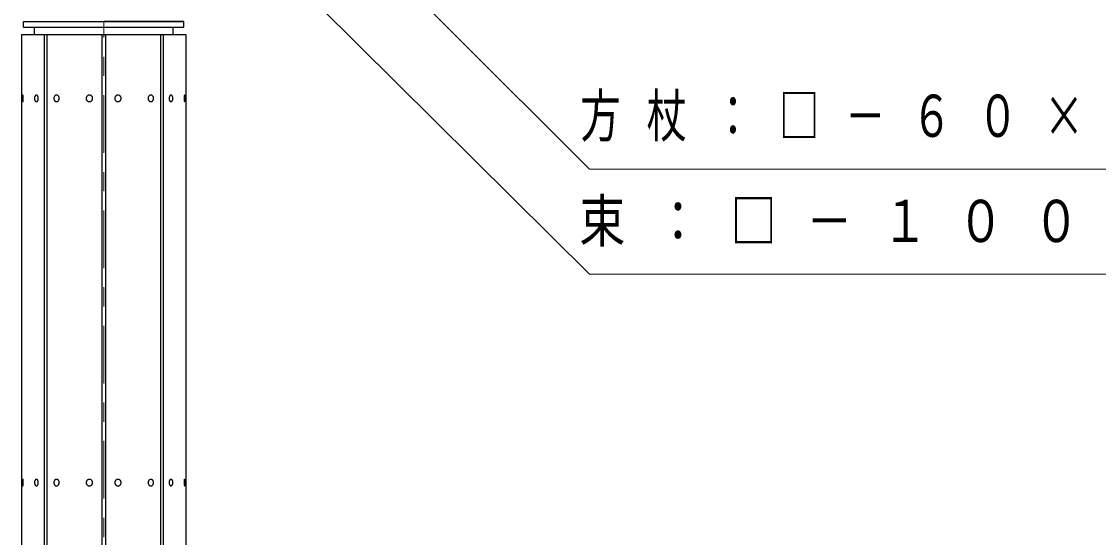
# Model space of a CAD drawing. Units: millimetres on the paper. Extents: x -385 to 0, y 0 to 267.
# Drawn here: x -116.4 to -60.4, y 193.2 to 220.1 of the extents above; entities that cross this region are included whole.
import ezdxf

# ---------------------------------------------------------------- set-up
doc = ezdxf.new("R2010")
doc.units = ezdxf.units.MM
doc.linetypes.add('USER2', pattern=[6, 3, -1, 1, -1])
doc.layers.add('LY_1', color=190, linetype='Continuous', lineweight=25)
doc.styles.add('ＭＳ ゴシック', font='')
doc.styles.get('ＭＳ ゴシック').set_extended_font_data('MS Gothic')

msp = doc.modelspace()

# ---------------------------------------------------------------- linework, layer by layer
at = {"layer": 'LY_1', "color": 7}
for p, q in [((-116.312, 220.087), (-112.145, 220.087)), ((-116.312, 220.087), (-112.145, 220.087)), ((-116.312, 219.787), (-116.312, 220.087)), ((-116.312, 220.087), (-107.978, 220.087)), ((-116.312, 220.087), (-112.145, 220.087)), ((-116.312, 219.787), (-107.978, 219.787)), ((-115.75, 219.42), (-115.75, 219.787)), ((-114.978, 220.087), (-112.145, 220.087)), ((-114.978, 220.087), (-109.312, 220.087)), ((-107.978, 220.087), (-112.145, 220.087)), ((-109.312, 220.087), (-112.145, 220.087)), ((-107.978, 220.087), (-112.145, 220.087)), ((-107.978, 220.087), (-112.145, 220.087)), ((-108.54, 219.42), (-108.54, 219.787)), ((-107.978, 219.787), (-107.978, 220.087))]:
    msp.add_line(p, q, dxfattribs=at)
at = {"layer": 'LY_1', "color": 7, "linetype": 'USER2', "lineweight": 13}
msp.add_line((-112.145, 111.254), (-112.145, 220.088), dxfattribs=at)
at = {"layer": 'LY_1', "color": 40}
for p, q in [((-116.417, 219.42), (-116.417, 152.754)), ((-116.417, 219.42), (-107.873, 219.42)), ((-115.235, 219.42), (-115.235, 152.754)), ((-115.095, 219.42), (-115.095, 152.754)), ((-112.244, 219.42), (-112.244, 152.754)), ((-112.046, 219.42), (-112.046, 152.754)), ((-109.195, 219.42), (-109.195, 152.754)), ((-109.055, 219.42), (-109.055, 152.754)), ((-107.873, 219.42), (-107.873, 152.754))]:
    msp.add_line(p, q, dxfattribs=at)
at = {"layer": 'LY_1', "color": 7, "lineweight": 13}
for points in [[(-110.977, 230.865), (-86.881, 206.937), (-41.881, 206.937)], [(-101.14, 226.666), (-86.881, 212.406), (-44.863, 212.406)]]:
    msp.add_lwpolyline(points, dxfattribs=at)
at = {"layer": 'LY_1', "color": 40}
for points in [[(-116.352, 216.258), (-116.355, 216.257), (-116.357, 216.255), (-116.359, 216.252), (-116.362, 216.247), (-116.364, 216.242), (-116.366, 216.235), (-116.368, 216.227), (-116.37, 216.218), (-116.372, 216.208), (-116.374, 216.197), (-116.375, 216.185), (-116.377, 216.172), (-116.378, 216.159), (-116.379, 216.145), (-116.379, 216.131), (-116.38, 216.116), (-116.38, 216.102), (-116.38, 216.087), (-116.38, 216.072), (-116.38, 216.057), (-116.379, 216.043), (-116.379, 216.028), (-116.378, 216.015), (-116.377, 216.001), (-116.375, 215.989), (-116.374, 215.977), (-116.372, 215.966), (-116.37, 215.956), (-116.368, 215.947), (-116.366, 215.939), (-116.364, 215.932), (-116.362, 215.926), (-116.359, 215.922), (-116.357, 215.919), (-116.355, 215.917), (-116.352, 215.916), (-116.35, 215.917), (-116.347, 215.919), (-116.345, 215.922), (-116.342, 215.926), (-116.34, 215.932), (-116.338, 215.939), (-116.336, 215.947), (-116.334, 215.956), (-116.332, 215.966), (-116.33, 215.977), (-116.329, 215.989), (-116.328, 216.001), (-116.326, 216.015), (-116.325, 216.028), (-116.325, 216.043), (-116.324, 216.057), (-116.324, 216.072), (-116.324, 216.087), (-116.324, 216.102), (-116.324, 216.116), (-116.325, 216.131), (-116.325, 216.145), (-116.326, 216.159), (-116.328, 216.172), (-116.329, 216.185), (-116.33, 216.197), (-116.332, 216.208), (-116.334, 216.218), (-116.336, 216.227), (-116.338, 216.235), (-116.34, 216.242), (-116.342, 216.247), (-116.345, 216.252), (-116.347, 216.255), (-116.35, 216.257)], [(-115.645, 216.258), (-115.653, 216.257), (-115.662, 216.255), (-115.67, 216.252), (-115.678, 216.247), (-115.686, 216.242), (-115.693, 216.235), (-115.701, 216.227), (-115.707, 216.218), (-115.714, 216.208), (-115.719, 216.197), (-115.725, 216.185), (-115.729, 216.172), (-115.733, 216.159), (-115.736, 216.145), (-115.739, 216.131), (-115.741, 216.116), (-115.742, 216.102), (-115.742, 216.087), (-115.742, 216.072), (-115.741, 216.057), (-115.739, 216.043), (-115.736, 216.028), (-115.733, 216.015), (-115.729, 216.001), (-115.725, 215.989), (-115.719, 215.977), (-115.714, 215.966), (-115.707, 215.956), (-115.701, 215.947), (-115.693, 215.939), (-115.686, 215.932), (-115.678, 215.926), (-115.67, 215.922), (-115.662, 215.919), (-115.653, 215.917), (-115.645, 215.916), (-115.636, 215.917), (-115.628, 215.919), (-115.619, 215.922), (-115.611, 215.926), (-115.604, 215.932), (-115.596, 215.939), (-115.589, 215.947), (-115.582, 215.956), (-115.576, 215.966), (-115.57, 215.977), (-115.565, 215.989), (-115.56, 216.001), (-115.556, 216.015), (-115.553, 216.028), (-115.551, 216.043), (-115.549, 216.057), (-115.548, 216.072), (-115.547, 216.087), (-115.548, 216.102), (-115.549, 216.116), (-115.551, 216.131), (-115.553, 216.145), (-115.556, 216.159), (-115.56, 216.172), (-115.565, 216.185), (-115.57, 216.197), (-115.576, 216.208), (-115.582, 216.218), (-115.589, 216.227), (-115.596, 216.235), (-115.604, 216.242), (-115.611, 216.247), (-115.619, 216.252), (-115.628, 216.255), (-115.636, 216.257)], [(-114.597, 216.258), (-114.609, 216.257), (-114.621, 216.255), (-114.633, 216.252), (-114.644, 216.247), (-114.656, 216.242), (-114.667, 216.235), (-114.677, 216.227), (-114.687, 216.218), (-114.696, 216.208), (-114.704, 216.197), (-114.711, 216.185), (-114.718, 216.172), (-114.723, 216.159), (-114.728, 216.145), (-114.732, 216.131), (-114.734, 216.116), (-114.736, 216.102), (-114.737, 216.087), (-114.736, 216.072), (-114.734, 216.057), (-114.732, 216.043), (-114.728, 216.028), (-114.723, 216.015), (-114.718, 216.001), (-114.711, 215.989), (-114.704, 215.977), (-114.696, 215.966), (-114.687, 215.956), (-114.677, 215.947), (-114.667, 215.939), (-114.656, 215.932), (-114.644, 215.926), (-114.633, 215.922), (-114.621, 215.919), (-114.609, 215.917), (-114.597, 215.916), (-114.584, 215.917), (-114.572, 215.919), (-114.56, 215.922), (-114.549, 215.926), (-114.537, 215.932), (-114.527, 215.939), (-114.516, 215.947), (-114.507, 215.956), (-114.498, 215.966), (-114.489, 215.977), (-114.482, 215.989), (-114.475, 216.001), (-114.47, 216.015), (-114.465, 216.028), (-114.461, 216.043), (-114.459, 216.057), (-114.457, 216.072), (-114.457, 216.087), (-114.457, 216.102), (-114.459, 216.116), (-114.461, 216.131), (-114.465, 216.145), (-114.47, 216.159), (-114.475, 216.172), (-114.482, 216.185), (-114.489, 216.197), (-114.498, 216.208), (-114.507, 216.218), (-114.516, 216.227), (-114.527, 216.235), (-114.537, 216.242), (-114.549, 216.247), (-114.56, 216.252), (-114.572, 216.255), (-114.584, 216.257)], [(-112.888, 216.258), (-112.902, 216.257), (-112.917, 216.255), (-112.931, 216.252), (-112.945, 216.247), (-112.958, 216.242), (-112.971, 216.235), (-112.983, 216.227), (-112.995, 216.218), (-113.006, 216.208), (-113.015, 216.197), (-113.024, 216.185), (-113.032, 216.172), (-113.039, 216.159), (-113.044, 216.145), (-113.049, 216.131), (-113.052, 216.116), (-113.054, 216.102), (-113.054, 216.087), (-113.054, 216.072), (-113.052, 216.057), (-113.049, 216.043), (-113.044, 216.028), (-113.039, 216.015), (-113.032, 216.001), (-113.024, 215.989), (-113.015, 215.977), (-113.006, 215.966), (-112.995, 215.956), (-112.983, 215.947), (-112.971, 215.939), (-112.958, 215.932), (-112.945, 215.926), (-112.931, 215.922), (-112.917, 215.919), (-112.902, 215.917), (-112.888, 215.916), (-112.873, 215.917), (-112.859, 215.919), (-112.845, 215.922), (-112.831, 215.926), (-112.817, 215.932), (-112.804, 215.939), (-112.792, 215.947), (-112.781, 215.956), (-112.77, 215.966), (-112.76, 215.977), (-112.751, 215.989), (-112.743, 216.001), (-112.737, 216.015), (-112.731, 216.028), (-112.727, 216.043), (-112.724, 216.057), (-112.722, 216.072), (-112.721, 216.087), (-112.722, 216.102), (-112.724, 216.116), (-112.727, 216.131), (-112.731, 216.145), (-112.737, 216.159), (-112.743, 216.172), (-112.751, 216.185), (-112.76, 216.197), (-112.77, 216.208), (-112.781, 216.218), (-112.792, 216.227), (-112.804, 216.235), (-112.817, 216.242), (-112.831, 216.247), (-112.845, 216.252), (-112.859, 216.255), (-112.873, 216.257)], [(-111.402, 216.258), (-111.417, 216.257), (-111.431, 216.255), (-111.445, 216.252), (-111.459, 216.247), (-111.473, 216.242), (-111.486, 216.235), (-111.498, 216.227), (-111.509, 216.218), (-111.52, 216.208), (-111.53, 216.197), (-111.539, 216.185), (-111.547, 216.172), (-111.553, 216.159), (-111.559, 216.145), (-111.563, 216.131), (-111.566, 216.116), (-111.568, 216.102), (-111.569, 216.087), (-111.568, 216.072), (-111.566, 216.057), (-111.563, 216.043), (-111.559, 216.028), (-111.553, 216.015), (-111.547, 216.001), (-111.539, 215.989), (-111.53, 215.977), (-111.52, 215.966), (-111.509, 215.956), (-111.498, 215.947), (-111.486, 215.939), (-111.473, 215.932), (-111.459, 215.926), (-111.445, 215.922), (-111.431, 215.919), (-111.417, 215.917), (-111.402, 215.916), (-111.388, 215.917), (-111.373, 215.919), (-111.359, 215.922), (-111.345, 215.926), (-111.332, 215.932), (-111.319, 215.939), (-111.307, 215.947), (-111.295, 215.956), (-111.284, 215.966), (-111.275, 215.977), (-111.266, 215.989), (-111.258, 216.001), (-111.251, 216.015), (-111.246, 216.028), (-111.241, 216.043), (-111.238, 216.057), (-111.236, 216.072), (-111.236, 216.087), (-111.236, 216.102), (-111.238, 216.116), (-111.241, 216.131), (-111.246, 216.145), (-111.251, 216.159), (-111.258, 216.172), (-111.266, 216.185), (-111.275, 216.197), (-111.284, 216.208), (-111.295, 216.218), (-111.307, 216.227), (-111.319, 216.235), (-111.332, 216.242), (-111.345, 216.247), (-111.359, 216.252), (-111.373, 216.255), (-111.388, 216.257)], [(-109.694, 216.258), (-109.706, 216.257), (-109.718, 216.255), (-109.73, 216.252), (-109.741, 216.247), (-109.753, 216.242), (-109.764, 216.235), (-109.774, 216.227), (-109.783, 216.218), (-109.792, 216.208), (-109.801, 216.197), (-109.808, 216.185), (-109.815, 216.172), (-109.82, 216.159), (-109.825, 216.145), (-109.829, 216.131), (-109.831, 216.116), (-109.833, 216.102), (-109.834, 216.087), (-109.833, 216.072), (-109.831, 216.057), (-109.829, 216.043), (-109.825, 216.028), (-109.82, 216.015), (-109.815, 216.001), (-109.808, 215.989), (-109.801, 215.977), (-109.792, 215.966), (-109.783, 215.956), (-109.774, 215.947), (-109.764, 215.939), (-109.753, 215.932), (-109.741, 215.926), (-109.73, 215.922), (-109.718, 215.919), (-109.706, 215.917), (-109.694, 215.916), (-109.681, 215.917), (-109.669, 215.919), (-109.657, 215.922), (-109.646, 215.926), (-109.634, 215.932), (-109.624, 215.939), (-109.613, 215.947), (-109.604, 215.956), (-109.595, 215.966), (-109.586, 215.977), (-109.579, 215.989), (-109.572, 216.001), (-109.567, 216.015), (-109.562, 216.028), (-109.558, 216.043), (-109.556, 216.057), (-109.554, 216.072), (-109.554, 216.087), (-109.554, 216.102), (-109.556, 216.116), (-109.558, 216.131), (-109.562, 216.145), (-109.567, 216.159), (-109.572, 216.172), (-109.579, 216.185), (-109.586, 216.197), (-109.595, 216.208), (-109.604, 216.218), (-109.613, 216.227), (-109.624, 216.235), (-109.634, 216.242), (-109.646, 216.247), (-109.657, 216.252), (-109.669, 216.255), (-109.681, 216.257)], [(-108.645, 216.258), (-108.654, 216.257), (-108.662, 216.255), (-108.671, 216.252), (-108.679, 216.247), (-108.687, 216.242), (-108.694, 216.235), (-108.701, 216.227), (-108.708, 216.218), (-108.714, 216.208), (-108.72, 216.197), (-108.725, 216.185), (-108.73, 216.172), (-108.734, 216.159), (-108.737, 216.145), (-108.74, 216.131), (-108.741, 216.116), (-108.742, 216.102), (-108.743, 216.087), (-108.742, 216.072), (-108.741, 216.057), (-108.74, 216.043), (-108.737, 216.028), (-108.734, 216.015), (-108.73, 216.001), (-108.725, 215.989), (-108.72, 215.977), (-108.714, 215.966), (-108.708, 215.956), (-108.701, 215.947), (-108.694, 215.939), (-108.687, 215.932), (-108.679, 215.926), (-108.671, 215.922), (-108.662, 215.919), (-108.654, 215.917), (-108.645, 215.916), (-108.637, 215.917), (-108.628, 215.919), (-108.62, 215.922), (-108.612, 215.926), (-108.604, 215.932), (-108.597, 215.939), (-108.589, 215.947), (-108.583, 215.956), (-108.576, 215.966), (-108.571, 215.977), (-108.566, 215.989), (-108.561, 216.001), (-108.557, 216.015), (-108.554, 216.028), (-108.551, 216.043), (-108.549, 216.057), (-108.548, 216.072), (-108.548, 216.087), (-108.548, 216.102), (-108.549, 216.116), (-108.551, 216.131), (-108.554, 216.145), (-108.557, 216.159), (-108.561, 216.172), (-108.566, 216.185), (-108.571, 216.197), (-108.576, 216.208), (-108.583, 216.218), (-108.589, 216.227), (-108.597, 216.235), (-108.604, 216.242), (-108.612, 216.247), (-108.62, 216.252), (-108.628, 216.255), (-108.637, 216.257)], [(-107.938, 216.258), (-107.94, 216.257), (-107.943, 216.255), (-107.945, 216.252), (-107.948, 216.247), (-107.95, 216.242), (-107.952, 216.235), (-107.954, 216.227), (-107.956, 216.218), (-107.958, 216.208), (-107.96, 216.197), (-107.961, 216.185), (-107.963, 216.172), (-107.964, 216.159), (-107.965, 216.145), (-107.965, 216.131), (-107.966, 216.116), (-107.966, 216.102), (-107.966, 216.087), (-107.966, 216.072), (-107.966, 216.057), (-107.965, 216.043), (-107.965, 216.028), (-107.964, 216.015), (-107.963, 216.001), (-107.961, 215.989), (-107.96, 215.977), (-107.958, 215.966), (-107.956, 215.956), (-107.954, 215.947), (-107.952, 215.939), (-107.95, 215.932), (-107.948, 215.926), (-107.945, 215.922), (-107.943, 215.919), (-107.94, 215.917), (-107.938, 215.916), (-107.936, 215.917), (-107.933, 215.919), (-107.931, 215.922), (-107.928, 215.926), (-107.926, 215.932), (-107.924, 215.939), (-107.922, 215.947), (-107.92, 215.956), (-107.918, 215.966), (-107.916, 215.977), (-107.915, 215.989), (-107.913, 216.001), (-107.912, 216.015), (-107.911, 216.028), (-107.911, 216.043), (-107.91, 216.057), (-107.91, 216.072), (-107.91, 216.087), (-107.91, 216.102), (-107.91, 216.116), (-107.911, 216.131), (-107.911, 216.145), (-107.912, 216.159), (-107.913, 216.172), (-107.915, 216.185), (-107.916, 216.197), (-107.918, 216.208), (-107.92, 216.218), (-107.922, 216.227), (-107.924, 216.235), (-107.926, 216.242), (-107.928, 216.247), (-107.931, 216.252), (-107.933, 216.255), (-107.936, 216.257)], [(-116.352, 196.258), (-116.355, 196.257), (-116.357, 196.255), (-116.359, 196.252), (-116.362, 196.247), (-116.364, 196.242), (-116.366, 196.235), (-116.368, 196.227), (-116.37, 196.218), (-116.372, 196.208), (-116.374, 196.197), (-116.375, 196.185), (-116.377, 196.172), (-116.378, 196.159), (-116.379, 196.145), (-116.379, 196.131), (-116.38, 196.117), (-116.38, 196.102), (-116.38, 196.087), (-116.38, 196.072), (-116.38, 196.057), (-116.379, 196.043), (-116.379, 196.029), (-116.378, 196.015), (-116.377, 196.002), (-116.375, 195.989), (-116.374, 195.977), (-116.372, 195.966), (-116.37, 195.956), (-116.368, 195.947), (-116.366, 195.939), (-116.364, 195.932), (-116.362, 195.927), (-116.359, 195.922), (-116.357, 195.919), (-116.355, 195.917), (-116.352, 195.916), (-116.35, 195.917), (-116.347, 195.919), (-116.345, 195.922), (-116.342, 195.927), (-116.34, 195.932), (-116.338, 195.939), (-116.336, 195.947), (-116.334, 195.956), (-116.332, 195.966), (-116.33, 195.977), (-116.329, 195.989), (-116.328, 196.002), (-116.326, 196.015), (-116.325, 196.029), (-116.325, 196.043), (-116.324, 196.057), (-116.324, 196.072), (-116.324, 196.087), (-116.324, 196.102), (-116.324, 196.117), (-116.325, 196.131), (-116.325, 196.145), (-116.326, 196.159), (-116.328, 196.172), (-116.329, 196.185), (-116.33, 196.197), (-116.332, 196.208), (-116.334, 196.218), (-116.336, 196.227), (-116.338, 196.235), (-116.34, 196.242), (-116.342, 196.247), (-116.345, 196.252), (-116.347, 196.255), (-116.35, 196.257)], [(-115.645, 196.258), (-115.653, 196.257), (-115.662, 196.255), (-115.67, 196.252), (-115.678, 196.247), (-115.686, 196.242), (-115.693, 196.235), (-115.701, 196.227), (-115.707, 196.218), (-115.714, 196.208), (-115.719, 196.197), (-115.725, 196.185), (-115.729, 196.172), (-115.733, 196.159), (-115.736, 196.145), (-115.739, 196.131), (-115.741, 196.117), (-115.742, 196.102), (-115.742, 196.087), (-115.742, 196.072), (-115.741, 196.057), (-115.739, 196.043), (-115.736, 196.029), (-115.733, 196.015), (-115.729, 196.002), (-115.725, 195.989), (-115.719, 195.977), (-115.714, 195.966), (-115.707, 195.956), (-115.701, 195.947), (-115.693, 195.939), (-115.686, 195.932), (-115.678, 195.927), (-115.67, 195.922), (-115.662, 195.919), (-115.653, 195.917), (-115.645, 195.916), (-115.636, 195.917), (-115.628, 195.919), (-115.619, 195.922), (-115.611, 195.927), (-115.604, 195.932), (-115.596, 195.939), (-115.589, 195.947), (-115.582, 195.956), (-115.576, 195.966), (-115.57, 195.977), (-115.565, 195.989), (-115.56, 196.002), (-115.556, 196.015), (-115.553, 196.029), (-115.551, 196.043), (-115.549, 196.057), (-115.548, 196.072), (-115.547, 196.087), (-115.548, 196.102), (-115.549, 196.117), (-115.551, 196.131), (-115.553, 196.145), (-115.556, 196.159), (-115.56, 196.172), (-115.565, 196.185), (-115.57, 196.197), (-115.576, 196.208), (-115.582, 196.218), (-115.589, 196.227), (-115.596, 196.235), (-115.604, 196.242), (-115.611, 196.247), (-115.619, 196.252), (-115.628, 196.255), (-115.636, 196.257)], [(-114.597, 196.258), (-114.609, 196.257), (-114.621, 196.255), (-114.633, 196.252), (-114.644, 196.247), (-114.656, 196.242), (-114.667, 196.235), (-114.677, 196.227), (-114.687, 196.218), (-114.696, 196.208), (-114.704, 196.197), (-114.711, 196.185), (-114.718, 196.172), (-114.723, 196.159), (-114.728, 196.145), (-114.732, 196.131), (-114.734, 196.117), (-114.736, 196.102), (-114.737, 196.087), (-114.736, 196.072), (-114.734, 196.057), (-114.732, 196.043), (-114.728, 196.029), (-114.723, 196.015), (-114.718, 196.002), (-114.711, 195.989), (-114.704, 195.977), (-114.696, 195.966), (-114.687, 195.956), (-114.677, 195.947), (-114.667, 195.939), (-114.656, 195.932), (-114.644, 195.927), (-114.633, 195.922), (-114.621, 195.919), (-114.609, 195.917), (-114.597, 195.916), (-114.584, 195.917), (-114.572, 195.919), (-114.56, 195.922), (-114.549, 195.927), (-114.537, 195.932), (-114.527, 195.939), (-114.516, 195.947), (-114.507, 195.956), (-114.498, 195.966), (-114.489, 195.977), (-114.482, 195.989), (-114.475, 196.002), (-114.47, 196.015), (-114.465, 196.029), (-114.461, 196.043), (-114.459, 196.057), (-114.457, 196.072), (-114.457, 196.087), (-114.457, 196.102), (-114.459, 196.117), (-114.461, 196.131), (-114.465, 196.145), (-114.47, 196.159), (-114.475, 196.172), (-114.482, 196.185), (-114.489, 196.197), (-114.498, 196.208), (-114.507, 196.218), (-114.516, 196.227), (-114.527, 196.235), (-114.537, 196.242), (-114.549, 196.247), (-114.56, 196.252), (-114.572, 196.255), (-114.584, 196.257)], [(-112.888, 196.258), (-112.902, 196.257), (-112.917, 196.255), (-112.931, 196.252), (-112.945, 196.247), (-112.958, 196.242), (-112.971, 196.235), (-112.983, 196.227), (-112.995, 196.218), (-113.006, 196.208), (-113.015, 196.197), (-113.024, 196.185), (-113.032, 196.172), (-113.039, 196.159), (-113.044, 196.145), (-113.049, 196.131), (-113.052, 196.117), (-113.054, 196.102), (-113.054, 196.087), (-113.054, 196.072), (-113.052, 196.057), (-113.049, 196.043), (-113.044, 196.029), (-113.039, 196.015), (-113.032, 196.002), (-113.024, 195.989), (-113.015, 195.977), (-113.006, 195.966), (-112.995, 195.956), (-112.983, 195.947), (-112.971, 195.939), (-112.958, 195.932), (-112.945, 195.927), (-112.931, 195.922), (-112.917, 195.919), (-112.902, 195.917), (-112.888, 195.916), (-112.873, 195.917), (-112.859, 195.919), (-112.845, 195.922), (-112.831, 195.927), (-112.817, 195.932), (-112.804, 195.939), (-112.792, 195.947), (-112.781, 195.956), (-112.77, 195.966), (-112.76, 195.977), (-112.751, 195.989), (-112.743, 196.002), (-112.737, 196.015), (-112.731, 196.029), (-112.727, 196.043), (-112.724, 196.057), (-112.722, 196.072), (-112.721, 196.087), (-112.722, 196.102), (-112.724, 196.117), (-112.727, 196.131), (-112.731, 196.145), (-112.737, 196.159), (-112.743, 196.172), (-112.751, 196.185), (-112.76, 196.197), (-112.77, 196.208), (-112.781, 196.218), (-112.792, 196.227), (-112.804, 196.235), (-112.817, 196.242), (-112.831, 196.247), (-112.845, 196.252), (-112.859, 196.255), (-112.873, 196.257)], [(-111.402, 196.258), (-111.417, 196.257), (-111.431, 196.255), (-111.445, 196.252), (-111.459, 196.247), (-111.473, 196.242), (-111.486, 196.235), (-111.498, 196.227), (-111.509, 196.218), (-111.52, 196.208), (-111.53, 196.197), (-111.539, 196.185), (-111.547, 196.172), (-111.553, 196.159), (-111.559, 196.145), (-111.563, 196.131), (-111.566, 196.117), (-111.568, 196.102), (-111.569, 196.087), (-111.568, 196.072), (-111.566, 196.057), (-111.563, 196.043), (-111.559, 196.029), (-111.553, 196.015), (-111.547, 196.002), (-111.539, 195.989), (-111.53, 195.977), (-111.52, 195.966), (-111.509, 195.956), (-111.498, 195.947), (-111.486, 195.939), (-111.473, 195.932), (-111.459, 195.927), (-111.445, 195.922), (-111.431, 195.919), (-111.417, 195.917), (-111.402, 195.916), (-111.388, 195.917), (-111.373, 195.919), (-111.359, 195.922), (-111.345, 195.927), (-111.332, 195.932), (-111.319, 195.939), (-111.307, 195.947), (-111.295, 195.956), (-111.284, 195.966), (-111.275, 195.977), (-111.266, 195.989), (-111.258, 196.002), (-111.251, 196.015), (-111.246, 196.029), (-111.241, 196.043), (-111.238, 196.057), (-111.236, 196.072), (-111.236, 196.087), (-111.236, 196.102), (-111.238, 196.117), (-111.241, 196.131), (-111.246, 196.145), (-111.251, 196.159), (-111.258, 196.172), (-111.266, 196.185), (-111.275, 196.197), (-111.284, 196.208), (-111.295, 196.218), (-111.307, 196.227), (-111.319, 196.235), (-111.332, 196.242), (-111.345, 196.247), (-111.359, 196.252), (-111.373, 196.255), (-111.388, 196.257)], [(-109.694, 196.258), (-109.706, 196.257), (-109.718, 196.255), (-109.73, 196.252), (-109.741, 196.247), (-109.753, 196.242), (-109.764, 196.235), (-109.774, 196.227), (-109.783, 196.218), (-109.792, 196.208), (-109.801, 196.197), (-109.808, 196.185), (-109.815, 196.172), (-109.82, 196.159), (-109.825, 196.145), (-109.829, 196.131), (-109.831, 196.117), (-109.833, 196.102), (-109.834, 196.087), (-109.833, 196.072), (-109.831, 196.057), (-109.829, 196.043), (-109.825, 196.029), (-109.82, 196.015), (-109.815, 196.002), (-109.808, 195.989), (-109.801, 195.977), (-109.792, 195.966), (-109.783, 195.956), (-109.774, 195.947), (-109.764, 195.939), (-109.753, 195.932), (-109.741, 195.927), (-109.73, 195.922), (-109.718, 195.919), (-109.706, 195.917), (-109.694, 195.916), (-109.681, 195.917), (-109.669, 195.919), (-109.657, 195.922), (-109.646, 195.927), (-109.634, 195.932), (-109.624, 195.939), (-109.613, 195.947), (-109.604, 195.956), (-109.595, 195.966), (-109.586, 195.977), (-109.579, 195.989), (-109.572, 196.002), (-109.567, 196.015), (-109.562, 196.029), (-109.558, 196.043), (-109.556, 196.057), (-109.554, 196.072), (-109.554, 196.087), (-109.554, 196.102), (-109.556, 196.117), (-109.558, 196.131), (-109.562, 196.145), (-109.567, 196.159), (-109.572, 196.172), (-109.579, 196.185), (-109.586, 196.197), (-109.595, 196.208), (-109.604, 196.218), (-109.613, 196.227), (-109.624, 196.235), (-109.634, 196.242), (-109.646, 196.247), (-109.657, 196.252), (-109.669, 196.255), (-109.681, 196.257)], [(-108.645, 196.258), (-108.654, 196.257), (-108.662, 196.255), (-108.671, 196.252), (-108.679, 196.247), (-108.687, 196.242), (-108.694, 196.235), (-108.701, 196.227), (-108.708, 196.218), (-108.714, 196.208), (-108.72, 196.197), (-108.725, 196.185), (-108.73, 196.172), (-108.734, 196.159), (-108.737, 196.145), (-108.74, 196.131), (-108.741, 196.117), (-108.742, 196.102), (-108.743, 196.087), (-108.742, 196.072), (-108.741, 196.057), (-108.74, 196.043), (-108.737, 196.029), (-108.734, 196.015), (-108.73, 196.002), (-108.725, 195.989), (-108.72, 195.977), (-108.714, 195.966), (-108.708, 195.956), (-108.701, 195.947), (-108.694, 195.939), (-108.687, 195.932), (-108.679, 195.927), (-108.671, 195.922), (-108.662, 195.919), (-108.654, 195.917), (-108.645, 195.916), (-108.637, 195.917), (-108.628, 195.919), (-108.62, 195.922), (-108.612, 195.927), (-108.604, 195.932), (-108.597, 195.939), (-108.589, 195.947), (-108.583, 195.956), (-108.576, 195.966), (-108.571, 195.977), (-108.566, 195.989), (-108.561, 196.002), (-108.557, 196.015), (-108.554, 196.029), (-108.551, 196.043), (-108.549, 196.057), (-108.548, 196.072), (-108.548, 196.087), (-108.548, 196.102), (-108.549, 196.117), (-108.551, 196.131), (-108.554, 196.145), (-108.557, 196.159), (-108.561, 196.172), (-108.566, 196.185), (-108.571, 196.197), (-108.576, 196.208), (-108.583, 196.218), (-108.589, 196.227), (-108.597, 196.235), (-108.604, 196.242), (-108.612, 196.247), (-108.62, 196.252), (-108.628, 196.255), (-108.637, 196.257)], [(-107.938, 196.258), (-107.94, 196.257), (-107.943, 196.255), (-107.945, 196.252), (-107.948, 196.247), (-107.95, 196.242), (-107.952, 196.235), (-107.954, 196.227), (-107.956, 196.218), (-107.958, 196.208), (-107.96, 196.197), (-107.961, 196.185), (-107.963, 196.172), (-107.964, 196.159), (-107.965, 196.145), (-107.965, 196.131), (-107.966, 196.117), (-107.966, 196.102), (-107.966, 196.087), (-107.966, 196.072), (-107.966, 196.057), (-107.965, 196.043), (-107.965, 196.029), (-107.964, 196.015), (-107.963, 196.002), (-107.961, 195.989), (-107.96, 195.977), (-107.958, 195.966), (-107.956, 195.956), (-107.954, 195.947), (-107.952, 195.939), (-107.95, 195.932), (-107.948, 195.927), (-107.945, 195.922), (-107.943, 195.919), (-107.94, 195.917), (-107.938, 195.916), (-107.936, 195.917), (-107.933, 195.919), (-107.931, 195.922), (-107.928, 195.927), (-107.926, 195.932), (-107.924, 195.939), (-107.922, 195.947), (-107.92, 195.956), (-107.918, 195.966), (-107.916, 195.977), (-107.915, 195.989), (-107.913, 196.002), (-107.912, 196.015), (-107.911, 196.029), (-107.911, 196.043), (-107.91, 196.057), (-107.91, 196.072), (-107.91, 196.087), (-107.91, 196.102), (-107.91, 196.117), (-107.911, 196.131), (-107.911, 196.145), (-107.912, 196.159), (-107.913, 196.172), (-107.915, 196.185), (-107.916, 196.197), (-107.918, 196.208), (-107.92, 196.218), (-107.922, 196.227), (-107.924, 196.235), (-107.926, 196.242), (-107.928, 196.247), (-107.931, 196.252), (-107.933, 196.255), (-107.936, 196.257)]]:
    msp.add_lwpolyline(points, close=True, dxfattribs=at)

# ---------------------------------------------------------------- texts
at = {"layer": 'LY_1', "color": 7, "char_height": 2.199, "attachment_point": 4, "style": 'ＭＳ ゴシック'}
for s, insert in [('\\T1.64;\\W0.7;方杖：□－６０×３０×２．３', (-87.356, 215.056)), ('\\T1.64;\\W0.8;束：□－１００×１００×３．２', (-87.416, 209.587))]:
    msp.add_mtext(s, dxfattribs=dict(at, insert=insert))

doc.saveas('drawing.dxf')
